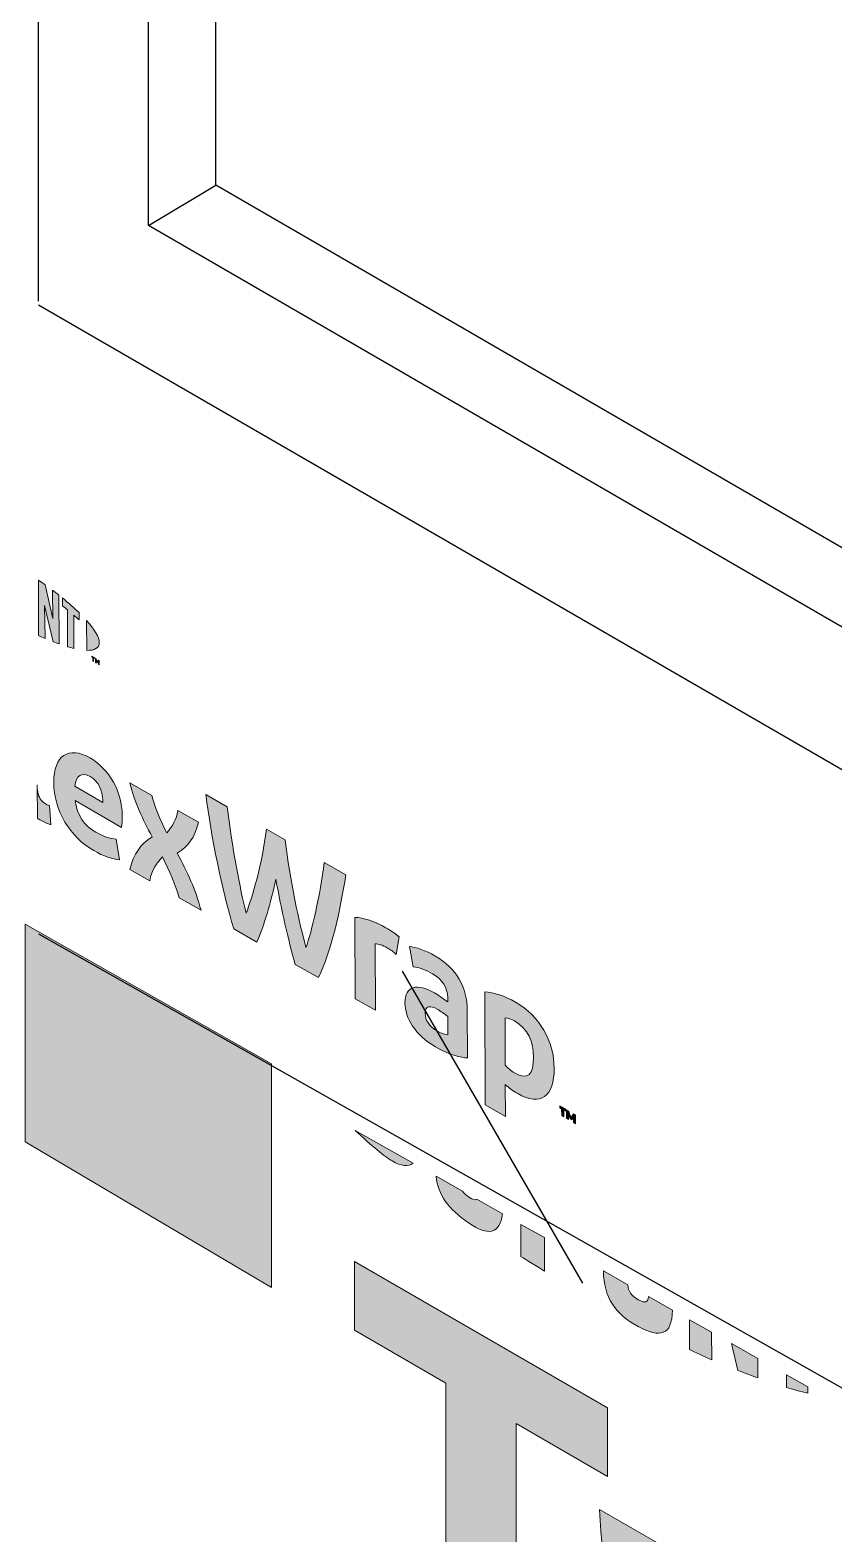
# Model space of a CAD drawing. Extents: x -1140 to 5605, y -816 to 2382.
# Drawn here: x 4398.5 to 4430.6, y 70.2 to 130.2 of the extents above; entities that cross this region are included whole.
import ezdxf

# ---------------------------------------------------------------- set-up
doc = ezdxf.new("R2010")
doc.units = 0
doc.header["$MEASUREMENT"] = 0
doc.linetypes.add('AI-Linetype-25', pattern=[86.381111, 43.190556, -8.638111, 8.638111, -8.638111, 8.638111, -8.638111])
for name, color, linetype, lineweight in [('.ATI-DETAIL', 7, 'Continuous', 0), ('G-ANNO-TTLB', 7, 'Continuous', 0), ('Layer 17', 7, 'Continuous', 0), ('TYVEK', 7, 'Continuous', 0), ('wall scratch', 7, 'Continuous', 0), ('X-REF - TRACED', 7, 'Continuous', 0)]:
    doc.layers.add(name, color=color, linetype=linetype, lineweight=lineweight)

# ---------------------------------------------------------------- blocks, each defined once
blk = doc.blocks.new('Block_230')
at = {"layer": 'TYVEK', "color": 33, "lineweight": 25, "true_color": 0xcc9966}
blk.add_lwpolyline([(4415.367, 129.592)], dxfattribs=at)
blk = doc.blocks.new('Block_231')
at = {"layer": 'TYVEK', "color": 2, "lineweight": 25, "true_color": 0xffff00}
blk.add_lwpolyline([(4398.57, 119.993)], dxfattribs=at)
blk = doc.blocks.new('Block_232')
at = {"layer": 'TYVEK', "color": 1, "lineweight": 25, "true_color": 0xff0000}
blk.add_lwpolyline([(4430.415, 101.606)], dxfattribs=at)
blk = doc.blocks.new('Block_235')
at = {"layer": 'TYVEK', "color": 1, "lineweight": 25, "true_color": 0xff0000}
blk.add_lwpolyline([(4430.415, 101.606)], dxfattribs=at)
blk = doc.blocks.new('Block_241')
at = {"layer": 'TYVEK', "color": 4, "lineweight": 25, "true_color": 0x00ffff}
blk.add_lwpolyline([(4398.766, 120.167)], dxfattribs=at)
blk = doc.blocks.new('Block_242')
at = {"layer": 'TYVEK', "color": 2, "lineweight": 25, "true_color": 0xffff00}
blk.add_lwpolyline([(4398.525, 119.993)], dxfattribs=at)
blk = doc.blocks.new('Block_243')
at = {"layer": 'TYVEK', "color": 2, "lineweight": 25, "true_color": 0xffff00}
blk.add_lwpolyline([(4403.449, 122.775)], dxfattribs=at)
blk = doc.blocks.new('Block_244')
at = {"layer": 'TYVEK', "color": 1, "lineweight": 25, "true_color": 0xff0000}
blk.add_lwpolyline([(4430.415, 101.606)], dxfattribs=at)
blk = doc.blocks.new('Block_246')
at = {"layer": 'TYVEK', "true_color": 0x003b71, "transparency": 33554687}
h = blk.add_hatch(color=156, dxfattribs=at)
h.dxf.hatch_style = 2
edge = h.paths.add_edge_path()
edge.add_spline(control_points=[(4417.857, 88.594), (4417.687, 88.693), (4417.594, 88.786), (4417.481, 88.906), (4417.481, 88.906), (4417.481, 90.796), (4417.481, 90.796), (4417.602, 90.782), (4417.708, 90.753), (4417.85, 90.668), (4418.39, 90.363), (4418.61, 89.83), (4418.61, 89.219), (4418.617, 88.523), (4418.376, 88.296), (4417.857, 88.594)], knot_values=[0, 0, 0, 0, 1, 1, 1, 2, 2, 2, 3, 3, 3, 4, 4, 4, 5, 5, 5, 5], degree=3, periodic=0)
edge = h.paths.add_edge_path()
edge.add_spline(control_points=[(4417.893, 91.421), (4417.474, 91.662), (4417.005, 91.812), (4416.671, 91.833), (4416.671, 91.833), (4416.685, 87.315), (4416.685, 87.315), (4416.685, 87.315), (4417.488, 86.854), (4417.488, 86.854), (4417.488, 86.854), (4417.481, 88.139), (4417.481, 88.139), (4417.63, 87.99), (4417.772, 87.884), (4417.978, 87.77), (4418.894, 87.237), (4419.441, 87.663), (4419.434, 88.779), (4419.434, 89.858), (4418.859, 90.867), (4417.893, 91.421)], knot_values=[0, 0, 0, 0, 1, 1, 1, 2, 2, 2, 3, 3, 3, 4, 4, 4, 5, 5, 5, 6, 6, 6, 7, 7, 7, 7], degree=3, periodic=0)
h = blk.add_hatch(color=156, dxfattribs=at)
h.dxf.hatch_style = 2
edge = h.paths.add_edge_path()
edge.add_spline(control_points=[(4419.654, 87.28), (4419.654, 87.28), (4419.654, 87.202), (4419.654, 87.202), (4419.654, 87.202), (4419.733, 87.159), (4419.733, 87.159), (4419.733, 87.159), (4419.739, 86.882), (4419.739, 86.882), (4419.739, 86.882), (4419.818, 86.839), (4419.818, 86.839), (4419.818, 86.839), (4419.818, 87.109), (4419.818, 87.109), (4419.818, 87.109), (4419.896, 87.067), (4419.896, 87.067), (4419.896, 87.067), (4419.896, 87.145), (4419.896, 87.145), (4419.896, 87.145), (4419.654, 87.28), (4419.654, 87.28)], knot_values=[0, 0, 0, 0, 1, 1, 1, 2, 2, 2, 3, 3, 3, 4, 4, 4, 5, 5, 5, 6, 6, 6, 7, 7, 7, 8, 8, 8, 8], degree=3, periodic=0)
edge = h.paths.add_edge_path()
edge.add_spline(control_points=[(4420.201, 86.967), (4420.173, 86.903), (4420.145, 86.861), (4420.109, 86.818), (4420.073, 86.896), (4420.045, 86.974), (4420.017, 87.074), (4420.017, 87.074), (4419.931, 87.123), (4419.931, 87.123), (4419.931, 87.123), (4419.931, 86.775), (4419.931, 86.775), (4419.931, 86.775), (4420.009, 86.733), (4420.009, 86.733), (4420.009, 86.733), (4420.009, 86.889), (4420.009, 86.889), (4420.009, 86.889), (4420.002, 86.953), (4420.002, 86.953), (4420.031, 86.882), (4420.059, 86.811), (4420.08, 86.754), (4420.08, 86.754), (4420.137, 86.719), (4420.137, 86.719), (4420.159, 86.747), (4420.187, 86.79), (4420.215, 86.825), (4420.215, 86.825), (4420.208, 86.775), (4420.208, 86.775), (4420.208, 86.775), (4420.208, 86.612), (4420.208, 86.612), (4420.208, 86.612), (4420.286, 86.569), (4420.286, 86.569), (4420.286, 86.569), (4420.286, 86.918), (4420.286, 86.918), (4420.286, 86.918), (4420.201, 86.967), (4420.201, 86.967)], knot_values=[0, 0, 0, 0, 1, 1, 1, 2, 2, 2, 3, 3, 3, 4, 4, 4, 5, 5, 5, 6, 6, 6, 7, 7, 7, 8, 8, 8, 9, 9, 9, 10, 10, 10, 11, 11, 11, 12, 12, 12, 13, 13, 13, 14, 14, 14, 15, 15, 15, 15], degree=3, periodic=0)
at = {"layer": 'TYVEK'}
for points, knots in [([(4417.893, 91.421), (4417.474, 91.662), (4417.005, 91.812), (4416.671, 91.833), (4416.671, 91.833), (4416.685, 87.315), (4416.685, 87.315), (4416.685, 87.315), (4417.488, 86.854), (4417.488, 86.854), (4417.488, 86.854), (4417.481, 88.139), (4417.481, 88.139), (4417.63, 87.99), (4417.772, 87.884), (4417.978, 87.77), (4418.894, 87.237), (4419.441, 87.663), (4419.434, 88.779), (4419.434, 89.858), (4418.859, 90.867), (4417.893, 91.421)], [0, 0, 0, 0, 1, 1, 1, 2, 2, 2, 3, 3, 3, 4, 4, 4, 5, 5, 5, 6, 6, 6, 7, 7, 7, 7]), ([(4417.857, 88.594), (4417.687, 88.693), (4417.594, 88.786), (4417.481, 88.906), (4417.481, 88.906), (4417.481, 90.796), (4417.481, 90.796), (4417.602, 90.782), (4417.708, 90.753), (4417.85, 90.668), (4418.39, 90.363), (4418.61, 89.83), (4418.61, 89.219), (4418.617, 88.523), (4418.376, 88.296), (4417.857, 88.594)], [0, 0, 0, 0, 1, 1, 1, 2, 2, 2, 3, 3, 3, 4, 4, 4, 5, 5, 5, 5]), ([(4419.654, 87.28), (4419.654, 87.28), (4419.654, 87.202), (4419.654, 87.202), (4419.654, 87.202), (4419.733, 87.159), (4419.733, 87.159), (4419.733, 87.159), (4419.739, 86.882), (4419.739, 86.882), (4419.739, 86.882), (4419.818, 86.839), (4419.818, 86.839), (4419.818, 86.839), (4419.818, 87.109), (4419.818, 87.109), (4419.818, 87.109), (4419.896, 87.067), (4419.896, 87.067), (4419.896, 87.067), (4419.896, 87.145), (4419.896, 87.145), (4419.896, 87.145), (4419.654, 87.28), (4419.654, 87.28)], [0, 0, 0, 0, 1, 1, 1, 2, 2, 2, 3, 3, 3, 4, 4, 4, 5, 5, 5, 6, 6, 6, 7, 7, 7, 8, 8, 8, 8]), ([(4420.201, 86.967), (4420.173, 86.903), (4420.145, 86.861), (4420.109, 86.818), (4420.073, 86.896), (4420.045, 86.974), (4420.017, 87.074), (4420.017, 87.074), (4419.931, 87.123), (4419.931, 87.123), (4419.931, 87.123), (4419.931, 86.775), (4419.931, 86.775), (4419.931, 86.775), (4420.009, 86.733), (4420.009, 86.733), (4420.009, 86.733), (4420.009, 86.889), (4420.009, 86.889), (4420.009, 86.889), (4420.002, 86.953), (4420.002, 86.953), (4420.031, 86.882), (4420.059, 86.811), (4420.08, 86.754), (4420.08, 86.754), (4420.137, 86.719), (4420.137, 86.719), (4420.159, 86.747), (4420.187, 86.79), (4420.215, 86.825), (4420.215, 86.825), (4420.208, 86.775), (4420.208, 86.775), (4420.208, 86.775), (4420.208, 86.612), (4420.208, 86.612), (4420.208, 86.612), (4420.286, 86.569), (4420.286, 86.569), (4420.286, 86.569), (4420.286, 86.918), (4420.286, 86.918), (4420.286, 86.918), (4420.201, 86.967), (4420.201, 86.967)], [0, 0, 0, 0, 1, 1, 1, 2, 2, 2, 3, 3, 3, 4, 4, 4, 5, 5, 5, 6, 6, 6, 7, 7, 7, 8, 8, 8, 9, 9, 9, 10, 10, 10, 11, 11, 11, 12, 12, 12, 13, 13, 13, 14, 14, 14, 15, 15, 15, 15])]:
    blk.add_open_spline(points, degree=3, knots=knots, dxfattribs=at)
blk = doc.blocks.new('Block_245')
at = {"layer": 'TYVEK'}
blk.add_blockref('Block_246', (0, 0), dxfattribs=at)
blk = doc.blocks.new('Block_252')
at = {"layer": 'TYVEK', "color": 1, "lineweight": 25, "true_color": 0xff0000}
blk.add_lwpolyline([(4430.415, 101.606)], dxfattribs=at)
blk = doc.blocks.new('Block_253')
at = {"layer": 'TYVEK', "color": 4, "lineweight": 25, "true_color": 0x00ffff}
blk.add_lwpolyline([(4481.505, 47.426), (4398.868, 94.129), (4398.868, 94.129)], dxfattribs=at)
blk = doc.blocks.new('Block_255')
at = {"layer": 'TYVEK', "true_color": 0x003b71, "transparency": 33554687}
h = blk.add_hatch(color=156, dxfattribs=at)
h.dxf.hatch_style = 2
edge = h.paths.add_edge_path()
edge.add_spline(control_points=[(4401.421, 99.391), (4401.421, 99.391), (4400.305, 100.037), (4400.305, 100.037), (4400.362, 100.463), (4400.582, 100.612), (4400.923, 100.421), (4401.243, 100.236), (4401.421, 99.852), (4401.421, 99.476), (4401.421, 99.476), (4401.421, 99.391), (4401.421, 99.391)], knot_values=[0, 0, 0, 0, 1, 1, 1, 2, 2, 2, 3, 3, 3, 4, 4, 4, 4], degree=3, periodic=0)
edge = h.paths.add_edge_path()
edge.add_spline(control_points=[(4402.202, 98.893), (4402.195, 99.803), (4401.691, 100.719), (4400.923, 101.166), (4400.057, 101.657), (4399.467, 101.266), (4399.467, 100.193), (4399.474, 99.064), (4400.121, 98.006), (4401.066, 97.466), (4401.449, 97.238), (4401.833, 97.118), (4402.095, 97.103), (4402.095, 97.103), (4401.96, 97.927), (4401.96, 97.927), (4401.712, 97.949), (4401.435, 98.034), (4401.144, 98.204), (4400.675, 98.474), (4400.398, 98.872), (4400.32, 99.462), (4400.32, 99.462), (4402.173, 98.396), (4402.173, 98.396), (4402.188, 98.524), (4402.202, 98.695), (4402.202, 98.893)], knot_values=[0, 0, 0, 0, 1, 1, 1, 2, 2, 2, 3, 3, 3, 4, 4, 4, 5, 5, 5, 6, 6, 6, 7, 7, 7, 8, 8, 8, 9, 9, 9, 9], degree=3, periodic=0)
h = blk.add_hatch(color=156, dxfattribs=at)
h.dxf.hatch_style = 2
edge = h.paths.add_edge_path()
edge.add_spline(control_points=[(4399.297, 99.27), (4399.24, 99.284), (4399.183, 99.312), (4399.126, 99.348), (4398.957, 99.445), (4398.866, 99.598), (4398.828, 99.814), (4398.813, 99.898), (4398.807, 99.991), (4398.807, 100.094), (4398.807, 100.094), (4398.815, 98.76), (4398.815, 98.76), (4398.855, 98.732), (4398.898, 98.706), (4398.942, 98.68), (4399.062, 98.609), (4399.247, 98.538), (4399.354, 98.496), (4399.354, 98.496), (4399.297, 99.27), (4399.297, 99.27)], knot_values=[0, 0, 0, 0, 1, 1, 1, 2, 2, 2, 3, 3, 3, 4, 4, 4, 5, 5, 5, 6, 6, 6, 7, 7, 7, 7], degree=3, periodic=0)
h = blk.add_hatch(color=156, dxfattribs=at)
h.dxf.hatch_style = 2
edge = h.paths.add_edge_path()
edge.add_spline(control_points=[(4404.397, 97.366), (4404.837, 97.636), (4405.093, 97.984), (4405.242, 98.602), (4405.242, 98.602), (4404.418, 99.071), (4404.418, 99.071), (4404.383, 98.716), (4404.191, 98.425), (4403.978, 98.176), (4403.715, 98.709), (4403.459, 99.32), (4403.381, 99.668), (4403.381, 99.668), (4402.507, 100.172), (4402.507, 100.172), (4402.692, 99.391), (4403.005, 98.744), (4403.395, 98.02), (4402.927, 97.721), (4402.656, 97.338), (4402.507, 96.713), (4402.507, 96.713), (4403.296, 96.265), (4403.296, 96.265), (4403.374, 96.699), (4403.587, 96.983), (4403.807, 97.224), (4404.056, 96.713), (4404.354, 96.038), (4404.475, 95.583), (4404.475, 95.583), (4405.349, 95.086), (4405.349, 95.086), (4405.107, 95.938), (4404.823, 96.578), (4404.397, 97.366)], knot_values=[0, 0, 0, 0, 1, 1, 1, 2, 2, 2, 3, 3, 3, 4, 4, 4, 5, 5, 5, 6, 6, 6, 7, 7, 7, 8, 8, 8, 9, 9, 9, 10, 10, 10, 11, 11, 11, 12, 12, 12, 12], degree=3, periodic=0)
h = blk.add_hatch(color=156, dxfattribs=at)
h.dxf.hatch_style = 2
edge = h.paths.add_edge_path()
edge.add_spline(control_points=[(4410.264, 96.997), (4410.094, 95.669), (4409.767, 94.255), (4409.532, 93.594), (4409.27, 94.539), (4408.886, 96.315), (4408.708, 97.892), (4408.708, 97.892), (4407.955, 98.325), (4407.955, 98.325), (4407.785, 96.947), (4407.394, 95.612), (4407.146, 94.965), (4406.904, 95.896), (4406.571, 97.693), (4406.386, 99.22), (4406.386, 99.22), (4405.533, 99.71), (4405.533, 99.71), (4405.753, 98.013), (4406.18, 95.91), (4406.649, 94.34), (4406.649, 94.34), (4407.572, 93.808), (4407.572, 93.808), (4407.863, 94.489), (4408.112, 95.335), (4408.332, 96.322), (4408.552, 95.086), (4408.815, 93.943), (4409.106, 92.927), (4409.106, 92.927), (4410.03, 92.401), (4410.03, 92.401), (4410.52, 93.41), (4410.903, 95.051), (4411.123, 96.5), (4411.123, 96.5), (4410.264, 96.997), (4410.264, 96.997)], knot_values=[0, 0, 0, 0, 1, 1, 1, 2, 2, 2, 3, 3, 3, 4, 4, 4, 5, 5, 5, 6, 6, 6, 7, 7, 7, 8, 8, 8, 9, 9, 9, 10, 10, 10, 11, 11, 11, 12, 12, 12, 13, 13, 13, 13], degree=3, periodic=0)
h = blk.add_hatch(color=156, dxfattribs=at)
h.dxf.hatch_style = 2
edge = h.paths.add_edge_path()
edge.add_spline(control_points=[(4412.722, 94.39), (4412.295, 94.632), (4411.806, 94.802), (4411.486, 94.802), (4411.486, 94.802), (4411.493, 91.556), (4411.493, 91.556), (4411.493, 91.556), (4412.303, 91.094), (4412.303, 91.094), (4412.303, 91.094), (4412.295, 93.744), (4412.295, 93.744), (4412.423, 93.744), (4412.566, 93.708), (4412.786, 93.58), (4412.906, 93.509), (4413.034, 93.424), (4413.134, 93.325), (4413.134, 93.325), (4413.247, 94.028), (4413.247, 94.028), (4413.134, 94.127), (4412.928, 94.269), (4412.722, 94.39)], knot_values=[0, 0, 0, 0, 1, 1, 1, 2, 2, 2, 3, 3, 3, 4, 4, 4, 5, 5, 5, 6, 6, 6, 7, 7, 7, 8, 8, 8, 8], degree=3, periodic=0)
h = blk.add_hatch(color=156, dxfattribs=at)
h.dxf.hatch_style = 2
edge = h.paths.add_edge_path()
edge.add_spline(control_points=[(4415.187, 90.121), (4415.101, 90.114), (4414.952, 90.157), (4414.775, 90.263), (4414.462, 90.441), (4414.292, 90.689), (4414.284, 90.973), (4414.284, 91.293), (4414.497, 91.293), (4414.768, 91.137), (4414.909, 91.059), (4415.052, 90.952), (4415.187, 90.846), (4415.187, 90.846), (4415.187, 90.121), (4415.187, 90.121)], knot_values=[0, 0, 0, 0, 1, 1, 1, 2, 2, 2, 3, 3, 3, 4, 4, 4, 5, 5, 5, 5], degree=3, periodic=0)
edge = h.paths.add_edge_path()
edge.add_spline(control_points=[(4415.968, 91.08), (4415.968, 91.996), (4415.542, 92.77), (4414.675, 93.268), (4414.32, 93.474), (4413.915, 93.623), (4413.659, 93.644), (4413.659, 93.644), (4413.809, 92.834), (4413.809, 92.834), (4414.05, 92.806), (4414.327, 92.699), (4414.583, 92.55), (4414.974, 92.323), (4415.18, 92.01), (4415.187, 91.598), (4415.187, 91.598), (4415.187, 91.435), (4415.187, 91.435), (4415.037, 91.542), (4414.824, 91.691), (4414.661, 91.79), (4413.958, 92.188), (4413.482, 92.067), (4413.482, 91.392), (4413.482, 90.789), (4413.894, 90.1), (4414.696, 89.638), (4415.286, 89.297), (4415.734, 89.198), (4415.975, 89.198), (4415.975, 89.198), (4415.968, 91.08), (4415.968, 91.08)], knot_values=[0, 0, 0, 0, 1, 1, 1, 2, 2, 2, 3, 3, 3, 4, 4, 4, 5, 5, 5, 6, 6, 6, 7, 7, 7, 8, 8, 8, 9, 9, 9, 10, 10, 10, 11, 11, 11, 11], degree=3, periodic=0)
at = {"layer": 'TYVEK'}
for points, knots in [([(4402.202, 98.893), (4402.195, 99.803), (4401.691, 100.719), (4400.923, 101.166), (4400.057, 101.657), (4399.467, 101.266), (4399.467, 100.193), (4399.474, 99.064), (4400.121, 98.006), (4401.066, 97.466), (4401.449, 97.238), (4401.833, 97.118), (4402.095, 97.103), (4402.095, 97.103), (4401.96, 97.927), (4401.96, 97.927), (4401.712, 97.949), (4401.435, 98.034), (4401.144, 98.204), (4400.675, 98.474), (4400.398, 98.872), (4400.32, 99.462), (4400.32, 99.462), (4402.173, 98.396), (4402.173, 98.396), (4402.188, 98.524), (4402.202, 98.695), (4402.202, 98.893)], [0, 0, 0, 0, 1, 1, 1, 2, 2, 2, 3, 3, 3, 4, 4, 4, 5, 5, 5, 6, 6, 6, 7, 7, 7, 8, 8, 8, 9, 9, 9, 9]), ([(4401.421, 99.391), (4401.421, 99.391), (4400.305, 100.037), (4400.305, 100.037), (4400.362, 100.463), (4400.582, 100.612), (4400.923, 100.421), (4401.243, 100.236), (4401.421, 99.852), (4401.421, 99.476), (4401.421, 99.476), (4401.421, 99.391), (4401.421, 99.391)], [0, 0, 0, 0, 1, 1, 1, 2, 2, 2, 3, 3, 3, 4, 4, 4, 4]), ([(4399.297, 99.27), (4399.24, 99.284), (4399.183, 99.312), (4399.126, 99.348), (4398.957, 99.445), (4398.866, 99.598), (4398.828, 99.814), (4398.813, 99.898), (4398.807, 99.991), (4398.807, 100.094), (4398.807, 100.094), (4398.815, 98.76), (4398.815, 98.76), (4398.855, 98.732), (4398.898, 98.706), (4398.942, 98.68), (4399.062, 98.609), (4399.247, 98.538), (4399.354, 98.496), (4399.354, 98.496), (4399.297, 99.27), (4399.297, 99.27)], [0, 0, 0, 0, 1, 1, 1, 2, 2, 2, 3, 3, 3, 4, 4, 4, 5, 5, 5, 6, 6, 6, 7, 7, 7, 7]), ([(4404.397, 97.366), (4404.837, 97.636), (4405.093, 97.984), (4405.242, 98.602), (4405.242, 98.602), (4404.418, 99.071), (4404.418, 99.071), (4404.383, 98.716), (4404.191, 98.425), (4403.978, 98.176), (4403.715, 98.709), (4403.459, 99.32), (4403.381, 99.668), (4403.381, 99.668), (4402.507, 100.172), (4402.507, 100.172), (4402.692, 99.391), (4403.005, 98.744), (4403.395, 98.02), (4402.927, 97.721), (4402.656, 97.338), (4402.507, 96.713), (4402.507, 96.713), (4403.296, 96.265), (4403.296, 96.265), (4403.374, 96.699), (4403.587, 96.983), (4403.807, 97.224), (4404.056, 96.713), (4404.354, 96.038), (4404.475, 95.583), (4404.475, 95.583), (4405.349, 95.086), (4405.349, 95.086), (4405.107, 95.938), (4404.823, 96.578), (4404.397, 97.366)], [0, 0, 0, 0, 1, 1, 1, 2, 2, 2, 3, 3, 3, 4, 4, 4, 5, 5, 5, 6, 6, 6, 7, 7, 7, 8, 8, 8, 9, 9, 9, 10, 10, 10, 11, 11, 11, 12, 12, 12, 12]), ([(4410.264, 96.997), (4410.094, 95.669), (4409.767, 94.255), (4409.532, 93.594), (4409.27, 94.539), (4408.886, 96.315), (4408.708, 97.892), (4408.708, 97.892), (4407.955, 98.325), (4407.955, 98.325), (4407.785, 96.947), (4407.394, 95.612), (4407.146, 94.965), (4406.904, 95.896), (4406.571, 97.693), (4406.386, 99.22), (4406.386, 99.22), (4405.533, 99.71), (4405.533, 99.71), (4405.753, 98.013), (4406.18, 95.91), (4406.649, 94.34), (4406.649, 94.34), (4407.572, 93.808), (4407.572, 93.808), (4407.863, 94.489), (4408.112, 95.335), (4408.332, 96.322), (4408.552, 95.086), (4408.815, 93.943), (4409.106, 92.927), (4409.106, 92.927), (4410.03, 92.401), (4410.03, 92.401), (4410.52, 93.41), (4410.903, 95.051), (4411.123, 96.5), (4411.123, 96.5), (4410.264, 96.997), (4410.264, 96.997)], [0, 0, 0, 0, 1, 1, 1, 2, 2, 2, 3, 3, 3, 4, 4, 4, 5, 5, 5, 6, 6, 6, 7, 7, 7, 8, 8, 8, 9, 9, 9, 10, 10, 10, 11, 11, 11, 12, 12, 12, 13, 13, 13, 13]), ([(4412.722, 94.39), (4412.295, 94.632), (4411.806, 94.802), (4411.486, 94.802), (4411.486, 94.802), (4411.493, 91.556), (4411.493, 91.556), (4411.493, 91.556), (4412.303, 91.094), (4412.303, 91.094), (4412.303, 91.094), (4412.295, 93.744), (4412.295, 93.744), (4412.423, 93.744), (4412.566, 93.708), (4412.786, 93.58), (4412.906, 93.509), (4413.034, 93.424), (4413.134, 93.325), (4413.134, 93.325), (4413.247, 94.028), (4413.247, 94.028), (4413.134, 94.127), (4412.928, 94.269), (4412.722, 94.39)], [0, 0, 0, 0, 1, 1, 1, 2, 2, 2, 3, 3, 3, 4, 4, 4, 5, 5, 5, 6, 6, 6, 7, 7, 7, 8, 8, 8, 8]), ([(4415.968, 91.08), (4415.968, 91.996), (4415.542, 92.77), (4414.675, 93.268), (4414.32, 93.474), (4413.915, 93.623), (4413.659, 93.644), (4413.659, 93.644), (4413.809, 92.834), (4413.809, 92.834), (4414.05, 92.806), (4414.327, 92.699), (4414.583, 92.55), (4414.974, 92.323), (4415.18, 92.01), (4415.187, 91.598), (4415.187, 91.598), (4415.187, 91.435), (4415.187, 91.435), (4415.037, 91.542), (4414.824, 91.691), (4414.661, 91.79), (4413.958, 92.188), (4413.482, 92.067), (4413.482, 91.392), (4413.482, 90.789), (4413.894, 90.1), (4414.696, 89.638), (4415.286, 89.297), (4415.734, 89.198), (4415.975, 89.198), (4415.975, 89.198), (4415.968, 91.08), (4415.968, 91.08)], [0, 0, 0, 0, 1, 1, 1, 2, 2, 2, 3, 3, 3, 4, 4, 4, 5, 5, 5, 6, 6, 6, 7, 7, 7, 8, 8, 8, 9, 9, 9, 10, 10, 10, 11, 11, 11, 11]), ([(4415.187, 90.121), (4415.101, 90.114), (4414.952, 90.157), (4414.775, 90.263), (4414.462, 90.441), (4414.292, 90.689), (4414.284, 90.973), (4414.284, 91.293), (4414.497, 91.293), (4414.768, 91.137), (4414.909, 91.059), (4415.052, 90.952), (4415.187, 90.846), (4415.187, 90.846), (4415.187, 90.121), (4415.187, 90.121)], [0, 0, 0, 0, 1, 1, 1, 2, 2, 2, 3, 3, 3, 4, 4, 4, 5, 5, 5, 5])]:
    blk.add_open_spline(points, degree=3, knots=knots, dxfattribs=at)
blk = doc.blocks.new('Block_256')
at = {"layer": 'TYVEK', "true_color": 0x003b71, "transparency": 33554687}
h = blk.add_hatch(color=156, dxfattribs=at)
h.dxf.hatch_style = 2
edge = h.paths.add_edge_path()
edge.add_spline(control_points=[(4399.437, 106.726), (4399.437, 106.726), (4399.122, 108.08), (4399.122, 108.08), (4399.037, 108.142), (4398.934, 108.214), (4398.855, 108.268), (4398.855, 108.268), (4398.86, 106.05), (4398.86, 106.05), (4398.916, 106.024), (4399.058, 105.962), (4399.131, 105.93), (4399.131, 105.93), (4399.106, 107.25), (4399.106, 107.25), (4399.106, 107.25), (4399.439, 105.805), (4399.439, 105.805), (4399.51, 105.777), (4399.612, 105.739), (4399.68, 105.715), (4399.68, 105.715), (4399.675, 107.663), (4399.675, 107.663), (4399.604, 107.719), (4399.477, 107.818), (4399.415, 107.864), (4399.415, 107.864), (4399.437, 106.726), (4399.437, 106.726)], knot_values=[0, 0, 0, 0, 1, 1, 1, 2, 2, 2, 3, 3, 3, 4, 4, 4, 5, 5, 5, 6, 6, 6, 7, 7, 7, 8, 8, 8, 9, 9, 9, 10, 10, 10, 10], degree=3, periodic=0)
h = blk.add_hatch(color=156, dxfattribs=at)
h.dxf.hatch_style = 2
edge = h.paths.add_edge_path()
edge.add_spline(control_points=[(4399.815, 107.242), (4399.885, 107.188), (4399.953, 107.132), (4400.02, 107.077), (4400.02, 107.077), (4400.024, 105.603), (4400.024, 105.603), (4400.085, 105.584), (4400.2, 105.553), (4400.276, 105.535), (4400.276, 105.535), (4400.273, 106.863), (4400.273, 106.863), (4400.346, 106.799), (4400.415, 106.737), (4400.478, 106.68), (4400.478, 106.68), (4400.477, 106.965), (4400.477, 106.965), (4400.278, 107.159), (4400.064, 107.347), (4399.814, 107.551), (4399.814, 107.551), (4399.815, 107.242), (4399.815, 107.242)], knot_values=[0, 0, 0, 0, 1, 1, 1, 2, 2, 2, 3, 3, 3, 4, 4, 4, 5, 5, 5, 6, 6, 6, 7, 7, 7, 8, 8, 8, 8], degree=3, periodic=0)
h = blk.add_hatch(color=156, dxfattribs=at)
h.dxf.hatch_style = 2
edge = h.paths.add_edge_path()
edge.add_spline(control_points=[(4401.286, 105.769), (4401.286, 105.55), (4401.103, 105.452), (4400.783, 105.46), (4400.783, 105.46), (4400.78, 106.651), (4400.78, 106.651), (4401.101, 106.293), (4401.285, 105.985), (4401.286, 105.769)], knot_values=[0, 0, 0, 0, 1, 1, 1, 2, 2, 2, 3, 3, 3, 3], degree=3, periodic=0)
h = blk.add_hatch(color=156, dxfattribs=at)
h.dxf.hatch_style = 2
edge = h.paths.add_edge_path()
edge.add_spline(control_points=[(4400.987, 105.222), (4400.987, 105.222), (4400.987, 105.194), (4400.987, 105.194), (4400.987, 105.194), (4401.03, 105.173), (4401.03, 105.173), (4401.03, 105.173), (4401.03, 105.031), (4401.03, 105.031), (4401.03, 105.031), (4401.058, 105.009), (4401.058, 105.009), (4401.058, 105.009), (4401.058, 105.151), (4401.058, 105.151), (4401.058, 105.151), (4401.108, 105.13), (4401.108, 105.13), (4401.108, 105.13), (4401.108, 105.158), (4401.108, 105.158), (4401.108, 105.158), (4400.987, 105.222), (4400.987, 105.222)], knot_values=[0, 0, 0, 0, 1, 1, 1, 2, 2, 2, 3, 3, 3, 4, 4, 4, 5, 5, 5, 6, 6, 6, 7, 7, 7, 8, 8, 8, 8], degree=3, periodic=0)
edge = h.paths.add_edge_path()
edge.add_spline(control_points=[(4401.257, 105.066), (4401.257, 105.066), (4401.215, 105.016), (4401.215, 105.016), (4401.215, 105.016), (4401.165, 105.123), (4401.165, 105.123), (4401.165, 105.123), (4401.136, 105.137), (4401.136, 105.137), (4401.136, 105.137), (4401.136, 104.967), (4401.136, 104.967), (4401.136, 104.967), (4401.165, 104.952), (4401.165, 104.952), (4401.165, 104.952), (4401.165, 105.073), (4401.165, 105.073), (4401.165, 105.073), (4401.215, 104.967), (4401.215, 104.967), (4401.215, 104.967), (4401.257, 105.016), (4401.257, 105.016), (4401.257, 105.016), (4401.257, 104.896), (4401.257, 104.896), (4401.257, 104.896), (4401.285, 104.881), (4401.285, 104.881), (4401.285, 104.881), (4401.285, 105.052), (4401.285, 105.052), (4401.285, 105.052), (4401.257, 105.066), (4401.257, 105.066)], knot_values=[0, 0, 0, 0, 1, 1, 1, 2, 2, 2, 3, 3, 3, 4, 4, 4, 5, 5, 5, 6, 6, 6, 7, 7, 7, 8, 8, 8, 9, 9, 9, 10, 10, 10, 11, 11, 11, 12, 12, 12, 12], degree=3, periodic=0)
at = {"layer": 'TYVEK'}
for points, knots in [([(4399.437, 106.726), (4399.437, 106.726), (4399.122, 108.08), (4399.122, 108.08), (4399.037, 108.142), (4398.934, 108.214), (4398.855, 108.268), (4398.855, 108.268), (4398.86, 106.05), (4398.86, 106.05), (4398.916, 106.024), (4399.058, 105.962), (4399.131, 105.93), (4399.131, 105.93), (4399.106, 107.25), (4399.106, 107.25), (4399.106, 107.25), (4399.439, 105.805), (4399.439, 105.805), (4399.51, 105.777), (4399.612, 105.739), (4399.68, 105.715), (4399.68, 105.715), (4399.675, 107.663), (4399.675, 107.663), (4399.604, 107.719), (4399.477, 107.818), (4399.415, 107.864), (4399.415, 107.864), (4399.437, 106.726), (4399.437, 106.726)], [0, 0, 0, 0, 1, 1, 1, 2, 2, 2, 3, 3, 3, 4, 4, 4, 5, 5, 5, 6, 6, 6, 7, 7, 7, 8, 8, 8, 9, 9, 9, 10, 10, 10, 10]), ([(4399.815, 107.242), (4399.885, 107.188), (4399.953, 107.132), (4400.02, 107.077), (4400.02, 107.077), (4400.024, 105.603), (4400.024, 105.603), (4400.085, 105.584), (4400.2, 105.553), (4400.276, 105.535), (4400.276, 105.535), (4400.273, 106.863), (4400.273, 106.863), (4400.346, 106.799), (4400.415, 106.737), (4400.478, 106.68), (4400.478, 106.68), (4400.477, 106.965), (4400.477, 106.965), (4400.278, 107.159), (4400.064, 107.347), (4399.814, 107.551), (4399.814, 107.551), (4399.815, 107.242), (4399.815, 107.242)], [0, 0, 0, 0, 1, 1, 1, 2, 2, 2, 3, 3, 3, 4, 4, 4, 5, 5, 5, 6, 6, 6, 7, 7, 7, 8, 8, 8, 8]), ([(4401.286, 105.769), (4401.286, 105.55), (4401.103, 105.452), (4400.783, 105.46), (4400.783, 105.46), (4400.78, 106.651), (4400.78, 106.651), (4401.101, 106.293), (4401.285, 105.985), (4401.286, 105.769)], [0, 0, 0, 0, 1, 1, 1, 2, 2, 2, 3, 3, 3, 3]), ([(4400.987, 105.222), (4400.987, 105.222), (4400.987, 105.194), (4400.987, 105.194), (4400.987, 105.194), (4401.03, 105.173), (4401.03, 105.173), (4401.03, 105.173), (4401.03, 105.031), (4401.03, 105.031), (4401.03, 105.031), (4401.058, 105.009), (4401.058, 105.009), (4401.058, 105.009), (4401.058, 105.151), (4401.058, 105.151), (4401.058, 105.151), (4401.108, 105.13), (4401.108, 105.13), (4401.108, 105.13), (4401.108, 105.158), (4401.108, 105.158), (4401.108, 105.158), (4400.987, 105.222), (4400.987, 105.222)], [0, 0, 0, 0, 1, 1, 1, 2, 2, 2, 3, 3, 3, 4, 4, 4, 5, 5, 5, 6, 6, 6, 7, 7, 7, 8, 8, 8, 8]), ([(4401.257, 105.066), (4401.257, 105.066), (4401.215, 105.016), (4401.215, 105.016), (4401.215, 105.016), (4401.165, 105.123), (4401.165, 105.123), (4401.165, 105.123), (4401.136, 105.137), (4401.136, 105.137), (4401.136, 105.137), (4401.136, 104.967), (4401.136, 104.967), (4401.136, 104.967), (4401.165, 104.952), (4401.165, 104.952), (4401.165, 104.952), (4401.165, 105.073), (4401.165, 105.073), (4401.165, 105.073), (4401.215, 104.967), (4401.215, 104.967), (4401.215, 104.967), (4401.257, 105.016), (4401.257, 105.016), (4401.257, 105.016), (4401.257, 104.896), (4401.257, 104.896), (4401.257, 104.896), (4401.285, 104.881), (4401.285, 104.881), (4401.285, 104.881), (4401.285, 105.052), (4401.285, 105.052), (4401.285, 105.052), (4401.257, 105.066), (4401.257, 105.066)], [0, 0, 0, 0, 1, 1, 1, 2, 2, 2, 3, 3, 3, 4, 4, 4, 5, 5, 5, 6, 6, 6, 7, 7, 7, 8, 8, 8, 9, 9, 9, 10, 10, 10, 11, 11, 11, 12, 12, 12, 12])]:
    blk.add_open_spline(points, degree=3, knots=knots, dxfattribs=at)
blk = doc.blocks.new('Block_254')
at = {"layer": 'TYVEK'}
for name in ['Block_256', 'Block_255']:
    blk.add_blockref(name, (0, 0), dxfattribs=at)
blk = doc.blocks.new('Block_257')
at = {"layer": 'TYVEK', "color": 33, "lineweight": 25, "true_color": 0xcc9966}
for points in [[(4411.561, 127.233)], [(4399.644, 120.416)]]:
    blk.add_lwpolyline(points, dxfattribs=at)
blk = doc.blocks.new('Block_258')
at = {"layer": 'TYVEK', "color": 33, "lineweight": 25, "true_color": 0xcc9966}
for points in [[(4415.488, 129.249)], [(4403.571, 122.432)]]:
    blk.add_lwpolyline(points, dxfattribs=at)
blk = doc.blocks.new('Block_259')
at = {"layer": 'TYVEK', "color": 33, "lineweight": 25, "true_color": 0xcc9966}
blk.add_lwpolyline([(4415.488, 129.249)], dxfattribs=at)
blk = doc.blocks.new('Block_261')
at = {"layer": 'TYVEK', "color": 1, "lineweight": 25, "true_color": 0xff0000}
blk.add_lwpolyline([(4426.61, 99.247)], dxfattribs=at)
blk = doc.blocks.new('Block_262')
at = {"layer": 'TYVEK', "color": 2, "lineweight": 25, "true_color": 0xffff00}
blk.add_lwpolyline([(4403.571, 122.432)], dxfattribs=at)
blk = doc.blocks.new('Block_263')
at = {"layer": 'TYVEK', "color": 1, "lineweight": 25, "true_color": 0xff0000}
blk.add_lwpolyline([(4430.536, 101.263)], dxfattribs=at)
blk = doc.blocks.new('Block_267')
at = {"layer": 'TYVEK', "color": 3, "lineweight": 25, "true_color": 0x00ff00}
for p, q in [((4405.942, 124.031), (4405.942, 281.94)), ((4477.664, 82.437), (4405.942, 124.031))]:
    blk.add_line(p, q, dxfattribs=at)
blk = doc.blocks.new('Block_420')
at = {"layer": 'Layer 17', "color": 3, "lineweight": 25, "true_color": 0x00ff00}
for p, q in [((4405.942, 124.031), (4405.942, 281.94)), ((4477.664, 82.437), (4405.942, 124.031))]:
    blk.add_line(p, q, dxfattribs=at)
blk = doc.blocks.new('Block_519')
at = {"layer": 'X-REF - TRACED', "true_color": 0x848484, "transparency": 33554687}
h = blk.add_hatch(color=252, dxfattribs=at)
h.dxf.hatch_style = 2
edge = h.paths.add_edge_path()
edge.add_spline(control_points=[(4411.488, 86.301), (4412.158, 85.681), (4412.678, 85.251), (4412.968, 85.081), (4413.338, 84.871), (4413.618, 84.841), (4413.808, 84.991), (4413.808, 84.991), (4411.488, 86.301), (4411.488, 86.301)], knot_values=[0, 0, 0, 0, 1, 1, 1, 2, 2, 2, 3, 3, 3, 3], degree=3, periodic=0)
h = blk.add_hatch(color=252, dxfattribs=at)
h.dxf.hatch_style = 2
edge = h.paths.add_edge_path()
edge.add_spline(control_points=[(4417.368, 82.971), (4417.288, 82.171), (4416.788, 82.061), (4416.018, 82.611), (4415.198, 83.191), (4414.798, 83.711), (4414.728, 84.471), (4414.728, 84.471), (4415.778, 83.871), (4415.778, 83.871), (4415.838, 83.791), (4415.918, 83.721), (4416.018, 83.651), (4416.178, 83.531), (4416.288, 83.511), (4416.348, 83.551), (4416.348, 83.551), (4417.368, 82.971), (4417.368, 82.971)], knot_values=[0, 0, 0, 0, 1, 1, 1, 2, 2, 2, 3, 3, 3, 4, 4, 4, 5, 5, 5, 6, 6, 6, 6], degree=3, periodic=0)
h = blk.add_hatch(color=252, dxfattribs=at)
h.dxf.hatch_style = 2
edge = h.paths.add_edge_path()
edge.add_spline(control_points=[(4418.108, 82.551), (4418.108, 82.551), (4418.108, 81.271), (4418.108, 81.271), (4418.298, 81.151), (4418.788, 80.841), (4419.048, 80.681), (4419.048, 80.681), (4419.048, 82.021), (4419.048, 82.021), (4419.048, 82.021), (4418.108, 82.551), (4418.108, 82.551)], knot_values=[0, 0, 0, 0, 1, 1, 1, 2, 2, 2, 3, 3, 3, 4, 4, 4, 4], degree=3, periodic=0)
h = blk.add_hatch(color=252, dxfattribs=at)
h.dxf.hatch_style = 2
edge = h.paths.add_edge_path()
edge.add_spline(control_points=[(4423.198, 79.671), (4423.178, 79.451), (4423.078, 79.381), (4422.788, 79.541), (4422.498, 79.701), (4422.388, 79.891), (4422.368, 80.141), (4422.368, 80.141), (4421.398, 80.691), (4421.398, 80.691), (4421.408, 79.651), (4421.878, 78.951), (4422.788, 78.471), (4423.658, 78.011), (4424.128, 78.101), (4424.158, 79.121), (4424.158, 79.121), (4423.198, 79.671), (4423.198, 79.671)], knot_values=[0, 0, 0, 0, 1, 1, 1, 2, 2, 2, 3, 3, 3, 4, 4, 4, 5, 5, 5, 6, 6, 6, 6], degree=3, periodic=0)
h = blk.add_hatch(color=252, dxfattribs=at)
h.dxf.hatch_style = 2
edge = h.paths.add_edge_path()
edge.add_spline(control_points=[(4425.708, 78.241), (4425.708, 78.241), (4425.728, 77.141), (4425.728, 77.141), (4425.488, 77.251), (4425.018, 77.461), (4424.828, 77.551), (4424.828, 77.551), (4424.828, 78.741), (4424.828, 78.741), (4424.828, 78.741), (4425.708, 78.241), (4425.708, 78.241)], knot_values=[0, 0, 0, 0, 1, 1, 1, 2, 2, 2, 3, 3, 3, 4, 4, 4, 4], degree=3, periodic=0)
h = blk.add_hatch(color=252, dxfattribs=at)
h.dxf.hatch_style = 2
edge = h.paths.add_edge_path()
edge.add_spline(control_points=[(4427.558, 77.201), (4427.558, 77.201), (4427.558, 76.421), (4427.558, 76.421), (4427.338, 76.501), (4426.998, 76.631), (4426.758, 76.721), (4426.758, 76.721), (4426.508, 77.791), (4426.508, 77.791), (4426.508, 77.791), (4427.558, 77.201), (4427.558, 77.201)], knot_values=[0, 0, 0, 0, 1, 1, 1, 2, 2, 2, 3, 3, 3, 4, 4, 4, 4], degree=3, periodic=0)
h = blk.add_hatch(color=252, dxfattribs=at)
h.dxf.hatch_style = 2
edge = h.paths.add_edge_path()
edge.add_spline(control_points=[(4429.548, 76.071), (4429.548, 76.071), (4429.548, 75.811), (4429.548, 75.811), (4429.298, 75.871), (4428.918, 75.971), (4428.708, 76.041), (4428.708, 76.041), (4428.708, 76.541), (4428.708, 76.541), (4428.708, 76.541), (4429.548, 76.071), (4429.548, 76.071)], knot_values=[0, 0, 0, 0, 1, 1, 1, 2, 2, 2, 3, 3, 3, 4, 4, 4, 4], degree=3, periodic=0)
h = blk.add_hatch(color=252, dxfattribs=at)
h.dxf.hatch_style = 2
edge = h.paths.add_edge_path()
edge.add_spline(control_points=[(4431.918, 74.771), (4431.918, 74.771), (4431.918, 74.671), (4431.918, 74.671), (4431.918, 74.671), (4432.068, 74.581), (4432.068, 74.581), (4432.068, 74.581), (4432.068, 74.111), (4432.068, 74.111), (4432.068, 74.111), (4432.158, 74.061), (4432.158, 74.061), (4432.158, 74.061), (4432.158, 74.521), (4432.158, 74.521), (4432.158, 74.521), (4432.318, 74.441), (4432.318, 74.441), (4432.318, 74.441), (4432.318, 74.541), (4432.318, 74.541), (4432.318, 74.541), (4431.918, 74.771), (4431.918, 74.771)], knot_values=[0, 0, 0, 0, 1, 1, 1, 2, 2, 2, 3, 3, 3, 4, 4, 4, 5, 5, 5, 6, 6, 6, 7, 7, 7, 8, 8, 8, 8], degree=3, periodic=0)
edge = h.paths.add_edge_path()
edge.add_spline(control_points=[(4432.818, 74.241), (4432.818, 74.241), (4432.808, 74.221), (4432.808, 74.221), (4432.808, 74.221), (4432.668, 74.061), (4432.668, 74.061), (4432.668, 74.061), (4432.538, 74.381), (4432.538, 74.381), (4432.538, 74.381), (4432.518, 74.421), (4432.518, 74.421), (4432.518, 74.421), (4432.418, 74.471), (4432.418, 74.471), (4432.418, 74.471), (4432.418, 73.911), (4432.418, 73.911), (4432.418, 73.911), (4432.508, 73.851), (4432.508, 73.851), (4432.508, 73.851), (4432.508, 74.261), (4432.508, 74.261), (4432.508, 74.261), (4432.668, 73.901), (4432.668, 73.901), (4432.668, 73.901), (4432.678, 73.891), (4432.678, 73.891), (4432.678, 73.891), (4432.828, 74.081), (4432.828, 74.081), (4432.828, 74.081), (4432.828, 73.671), (4432.828, 73.671), (4432.828, 73.671), (4432.918, 73.621), (4432.918, 73.621), (4432.918, 73.621), (4432.918, 74.191), (4432.918, 74.191), (4432.918, 74.191), (4432.818, 74.241), (4432.818, 74.241)], knot_values=[0, 0, 0, 0, 1, 1, 1, 2, 2, 2, 3, 3, 3, 4, 4, 4, 5, 5, 5, 6, 6, 6, 7, 7, 7, 8, 8, 8, 9, 9, 9, 10, 10, 10, 11, 11, 11, 12, 12, 12, 13, 13, 13, 14, 14, 14, 15, 15, 15, 15], degree=3, periodic=0)
at = {"layer": 'X-REF - TRACED'}
for points, knots in [([(4411.488, 86.301), (4412.158, 85.681), (4412.678, 85.251), (4412.968, 85.081), (4413.338, 84.871), (4413.618, 84.841), (4413.808, 84.991), (4413.808, 84.991), (4411.488, 86.301), (4411.488, 86.301)], [0, 0, 0, 0, 1, 1, 1, 2, 2, 2, 3, 3, 3, 3]), ([(4417.368, 82.971), (4417.288, 82.171), (4416.788, 82.061), (4416.018, 82.611), (4415.198, 83.191), (4414.798, 83.711), (4414.728, 84.471), (4414.728, 84.471), (4415.778, 83.871), (4415.778, 83.871), (4415.838, 83.791), (4415.918, 83.721), (4416.018, 83.651), (4416.178, 83.531), (4416.288, 83.511), (4416.348, 83.551), (4416.348, 83.551), (4417.368, 82.971), (4417.368, 82.971)], [0, 0, 0, 0, 1, 1, 1, 2, 2, 2, 3, 3, 3, 4, 4, 4, 5, 5, 5, 6, 6, 6, 6]), ([(4418.108, 82.551), (4418.108, 82.551), (4418.108, 81.271), (4418.108, 81.271), (4418.298, 81.151), (4418.788, 80.841), (4419.048, 80.681), (4419.048, 80.681), (4419.048, 82.021), (4419.048, 82.021), (4419.048, 82.021), (4418.108, 82.551), (4418.108, 82.551)], [0, 0, 0, 0, 1, 1, 1, 2, 2, 2, 3, 3, 3, 4, 4, 4, 4]), ([(4423.198, 79.671), (4423.178, 79.451), (4423.078, 79.381), (4422.788, 79.541), (4422.498, 79.701), (4422.388, 79.891), (4422.368, 80.141), (4422.368, 80.141), (4421.398, 80.691), (4421.398, 80.691), (4421.408, 79.651), (4421.878, 78.951), (4422.788, 78.471), (4423.658, 78.011), (4424.128, 78.101), (4424.158, 79.121), (4424.158, 79.121), (4423.198, 79.671), (4423.198, 79.671)], [0, 0, 0, 0, 1, 1, 1, 2, 2, 2, 3, 3, 3, 4, 4, 4, 5, 5, 5, 6, 6, 6, 6]), ([(4425.708, 78.241), (4425.708, 78.241), (4425.728, 77.141), (4425.728, 77.141), (4425.488, 77.251), (4425.018, 77.461), (4424.828, 77.551), (4424.828, 77.551), (4424.828, 78.741), (4424.828, 78.741), (4424.828, 78.741), (4425.708, 78.241), (4425.708, 78.241)], [0, 0, 0, 0, 1, 1, 1, 2, 2, 2, 3, 3, 3, 4, 4, 4, 4]), ([(4427.558, 77.201), (4427.558, 77.201), (4427.558, 76.421), (4427.558, 76.421), (4427.338, 76.501), (4426.998, 76.631), (4426.758, 76.721), (4426.758, 76.721), (4426.508, 77.791), (4426.508, 77.791), (4426.508, 77.791), (4427.558, 77.201), (4427.558, 77.201)], [0, 0, 0, 0, 1, 1, 1, 2, 2, 2, 3, 3, 3, 4, 4, 4, 4]), ([(4429.548, 76.071), (4429.548, 76.071), (4429.548, 75.811), (4429.548, 75.811), (4429.298, 75.871), (4428.918, 75.971), (4428.708, 76.041), (4428.708, 76.041), (4428.708, 76.541), (4428.708, 76.541), (4428.708, 76.541), (4429.548, 76.071), (4429.548, 76.071)], [0, 0, 0, 0, 1, 1, 1, 2, 2, 2, 3, 3, 3, 4, 4, 4, 4]), ([(4431.918, 74.771), (4431.918, 74.771), (4431.918, 74.671), (4431.918, 74.671), (4431.918, 74.671), (4432.068, 74.581), (4432.068, 74.581), (4432.068, 74.581), (4432.068, 74.111), (4432.068, 74.111), (4432.068, 74.111), (4432.158, 74.061), (4432.158, 74.061), (4432.158, 74.061), (4432.158, 74.521), (4432.158, 74.521), (4432.158, 74.521), (4432.318, 74.441), (4432.318, 74.441), (4432.318, 74.441), (4432.318, 74.541), (4432.318, 74.541), (4432.318, 74.541), (4431.918, 74.771), (4431.918, 74.771)], [0, 0, 0, 0, 1, 1, 1, 2, 2, 2, 3, 3, 3, 4, 4, 4, 5, 5, 5, 6, 6, 6, 7, 7, 7, 8, 8, 8, 8]), ([(4432.818, 74.241), (4432.818, 74.241), (4432.808, 74.221), (4432.808, 74.221), (4432.808, 74.221), (4432.668, 74.061), (4432.668, 74.061), (4432.668, 74.061), (4432.538, 74.381), (4432.538, 74.381), (4432.538, 74.381), (4432.518, 74.421), (4432.518, 74.421), (4432.518, 74.421), (4432.418, 74.471), (4432.418, 74.471), (4432.418, 74.471), (4432.418, 73.911), (4432.418, 73.911), (4432.418, 73.911), (4432.508, 73.851), (4432.508, 73.851), (4432.508, 73.851), (4432.508, 74.261), (4432.508, 74.261), (4432.508, 74.261), (4432.668, 73.901), (4432.668, 73.901), (4432.668, 73.901), (4432.678, 73.891), (4432.678, 73.891), (4432.678, 73.891), (4432.828, 74.081), (4432.828, 74.081), (4432.828, 74.081), (4432.828, 73.671), (4432.828, 73.671), (4432.828, 73.671), (4432.918, 73.621), (4432.918, 73.621), (4432.918, 73.621), (4432.918, 74.191), (4432.918, 74.191), (4432.918, 74.191), (4432.818, 74.241), (4432.818, 74.241)], [0, 0, 0, 0, 1, 1, 1, 2, 2, 2, 3, 3, 3, 4, 4, 4, 5, 5, 5, 6, 6, 6, 7, 7, 7, 8, 8, 8, 9, 9, 9, 10, 10, 10, 11, 11, 11, 12, 12, 12, 13, 13, 13, 14, 14, 14, 15, 15, 15, 15])]:
    blk.add_open_spline(points, degree=3, knots=knots, dxfattribs=at)
blk = doc.blocks.new('Block_523')
at = {"layer": 'X-REF - TRACED', "true_color": 0x848484, "transparency": 33554687}
h = blk.add_hatch(color=252, dxfattribs=at)
h.dxf.hatch_style = 2
h.paths.add_polyline_path([(4421.568, 75.233), (4411.467, 81.065), (4411.467, 78.321), (4415.115, 76.215), (4415.115, 63.219), (4417.92, 61.6), (4417.92, 74.596), (4421.568, 72.49)])
at = {"layer": 'X-REF - TRACED'}
blk.add_lwpolyline([(4421.568, 75.233), (4411.467, 81.065), (4411.467, 78.321), (4415.115, 76.215), (4415.115, 63.219), (4417.92, 61.6), (4417.92, 74.596), (4421.568, 72.49)], close=True, dxfattribs=at)
blk = doc.blocks.new('Block_522')
at = {"layer": 'X-REF - TRACED', "true_color": 0x848484, "transparency": 33554687}
h = blk.add_hatch(color=252, dxfattribs=at)
h.dxf.hatch_style = 2
edge = h.paths.add_edge_path()
edge.add_spline(control_points=[(4428.307, 67.093), (4428.307, 67.093), (4425.878, 59.847), (4425.878, 59.847), (4424.844, 62.877), (4424.173, 65.809), (4423.966, 69.599), (4423.966, 69.599), (4421.24, 71.173), (4421.24, 71.173), (4421.534, 66.484), (4422.417, 63.074), (4424.535, 57.781), (4424.535, 57.781), (4425.08, 57.466), (4425.08, 57.466), (4425.08, 57.466), (4423.691, 53.325), (4423.691, 53.325), (4423.691, 53.325), (4426.398, 51.762), (4426.398, 51.762), (4426.398, 51.762), (4431.014, 65.53), (4431.014, 65.53), (4431.014, 65.53), (4428.307, 67.093), (4428.307, 67.093)], knot_values=[0, 0, 0, 0, 1, 1, 1, 2, 2, 2, 3, 3, 3, 4, 4, 4, 5, 5, 5, 6, 6, 6, 7, 7, 7, 8, 8, 8, 9, 9, 9, 9], degree=3, periodic=0)
at = {"layer": 'X-REF - TRACED'}
blk.add_open_spline([(4428.307, 67.093), (4428.307, 67.093), (4425.878, 59.847), (4425.878, 59.847), (4424.844, 62.877), (4424.173, 65.809), (4423.966, 69.599), (4423.966, 69.599), (4421.24, 71.173), (4421.24, 71.173), (4421.534, 66.484), (4422.417, 63.074), (4424.535, 57.781), (4424.535, 57.781), (4425.08, 57.466), (4425.08, 57.466), (4425.08, 57.466), (4423.691, 53.325), (4423.691, 53.325), (4423.691, 53.325), (4426.398, 51.762), (4426.398, 51.762), (4426.398, 51.762), (4431.014, 65.53), (4431.014, 65.53), (4431.014, 65.53), (4428.307, 67.093), (4428.307, 67.093)], degree=3, knots=[0, 0, 0, 0, 1, 1, 1, 2, 2, 2, 3, 3, 3, 4, 4, 4, 5, 5, 5, 6, 6, 6, 7, 7, 7, 8, 8, 8, 9, 9, 9, 9], dxfattribs=at)
blk.add_blockref('Block_523', (0, 0), dxfattribs=at)
blk = doc.blocks.new('Block_521')
at = {"layer": 'X-REF - TRACED'}
blk.add_blockref('Block_522', (0, 0), dxfattribs=at)
blk = doc.blocks.new('Block_520')
at = {"layer": 'X-REF - TRACED'}
blk.add_blockref('Block_521', (0, 0), dxfattribs=at)
blk = doc.blocks.new('Block_518')
at = {"layer": 'X-REF - TRACED'}
for name in ['Block_519', 'Block_520']:
    blk.add_blockref(name, (0, 0), dxfattribs=at)

msp = doc.modelspace()

# ---------------------------------------------------------------- hatches: boundary and pattern name
at = {"layer": 'G-ANNO-TTLB', "true_color": 0xff00ff, "transparency": 33554687}
h = msp.add_hatch(color=6, dxfattribs=at)
edge = h.paths.add_edge_path()
edge.add_spline(control_points=[(5285.56, -733.232), (5285.56, -733.232), (2356.042, -733.232), (2356.042, -733.232), (2356.042, -733.232), (2356.042, 1723.768), (2356.042, 1723.768), (2356.042, 1723.768), (5285.56, 1723.768), (5285.56, 1723.768), (5285.56, 1723.768), (5285.56, -733.232), (5285.56, -733.232)], knot_values=[0, 0, 0, 0, 1, 1, 1, 2, 2, 2, 3, 3, 3, 4, 4, 4, 4], degree=3, periodic=0)
edge = h.paths.add_edge_path()
edge.add_spline(control_points=[(2365.042, 1714.768), (2365.042, 1714.768), (2365.042, -724.232), (2365.042, -724.232), (2365.042, -724.232), (5276.56, -724.232), (5276.56, -724.232), (5276.56, -724.232), (5276.56, 1714.768), (5276.56, 1714.768), (5276.56, 1714.768), (2365.042, 1714.768), (2365.042, 1714.768)], knot_values=[0, 0, 0, 0, 1, 1, 1, 2, 2, 2, 3, 3, 3, 4, 4, 4, 4], degree=3, periodic=0)
edge.add_line((2365.042, 1714.768), (2365.042, 1714.768))
at = {"layer": 'TYVEK', "true_color": 0x000000, "transparency": 33554687}
h = msp.add_hatch(color=18, dxfattribs=at)
h.dxf.hatch_style = 2
h.paths.add_polyline_path([(4408.156, 80.027), (4398.329, 85.838), (4398.329, 94.533), (4408.156, 88.953)])

# ---------------------------------------------------------------- linework, layer by layer
at = {"layer": '.ATI-DETAIL', "color": 251, "lineweight": 25, "true_color": 0x5b5b5b}
msp.add_line((4420.576, 80.201), (4413.383, 92.659), dxfattribs=at)
at = {"layer": 'G-ANNO-TTLB'}
for points in [[(5285.56, -733.232), (5285.56, -733.232), (2356.042, -733.232), (2356.042, -733.232), (2356.042, -733.232), (2356.042, 1723.768), (2356.042, 1723.768), (2356.042, 1723.768), (5285.56, 1723.768), (5285.56, 1723.768), (5285.56, 1723.768), (5285.56, -733.232), (5285.56, -733.232)], [(2365.042, 1714.768), (2365.042, 1714.768), (2365.042, -724.232), (2365.042, -724.232), (2365.042, -724.232), (5276.56, -724.232), (5276.56, -724.232), (5276.56, -724.232), (5276.56, 1714.768), (5276.56, 1714.768), (5276.56, 1714.768), (2365.042, 1714.768), (2365.042, 1714.768)]]:
    msp.add_open_spline(points, degree=3, knots=[0, 0, 0, 0, 1, 1, 1, 2, 2, 2, 3, 3, 3, 4, 4, 4, 4], dxfattribs=at)
at = {"layer": 'Layer 17', "color": 3, "lineweight": 25, "true_color": 0x00ff00}
for p, q in [((4398.855, 119.392), (4398.855, 291.454)), ((4403.243, 122.419), (4405.942, 124.031)), ((4481.76, 71.277), (4398.855, 119.236))]:
    msp.add_line(p, q, dxfattribs=at)
msp.add_lwpolyline([(4403.243, 122.419), (4403.243, 283.514), (4477.528, 240.2), (4477.528, 79.386), (4403.243, 122.419)], dxfattribs=at)
at = {"layer": 'TYVEK', "color": 3, "lineweight": 25, "true_color": 0x00ff00}
for p, q in [((4398.855, 119.392), (4398.855, 291.454)), ((4403.243, 122.419), (4405.942, 124.031)), ((4481.76, 71.277), (4398.855, 119.236))]:
    msp.add_line(p, q, dxfattribs=at)
msp.add_lwpolyline([(4403.243, 122.419), (4403.243, 283.514), (4477.528, 240.2), (4477.528, 79.386), (4403.243, 122.419)], dxfattribs=at)
at = {"layer": 'TYVEK', "color": 33, "lineweight": 25, "true_color": 0xcc9966}
msp.add_lwpolyline([(4403.449, 122.775)], dxfattribs=at)
at = {"layer": 'TYVEK', "color": 2, "lineweight": 25, "true_color": 0xffff00}
for points in [[(4403.571, 122.432)], [(4399.644, 120.416)]]:
    msp.add_lwpolyline(points, dxfattribs=at)
at = {"layer": 'TYVEK', "color": 4, "lineweight": 25, "true_color": 0x00ffff}
msp.add_lwpolyline([(4398.766, 120.167)], dxfattribs=at)
at = {"layer": 'TYVEK'}
msp.add_lwpolyline([(4408.156, 80.027), (4398.329, 85.838), (4398.329, 94.533), (4408.156, 88.953)], close=True, dxfattribs=at)
at = {"layer": 'wall scratch', "color": 252, "linetype": 'AI-Linetype-25', "lineweight": 25, "true_color": 0x848484}
msp.add_lwpolyline([(4398.778, 119.682)], dxfattribs=at)

# ---------------------------------------------------------------- block references
at = {"layer": 'Layer 17'}
msp.add_blockref('Block_420', (0, 0), dxfattribs=at)
at = {"layer": 'TYVEK'}
for name in ['Block_267', 'Block_253', 'Block_258', 'Block_230', 'Block_259', 'Block_257', 'Block_243', 'Block_262', 'Block_241', 'Block_242', 'Block_231', 'Block_254', 'Block_232', 'Block_235', 'Block_244', 'Block_252', 'Block_263', 'Block_261', 'Block_245']:
    msp.add_blockref(name, (0, 0), dxfattribs=at)
at = {"layer": 'X-REF - TRACED'}
msp.add_blockref('Block_518', (0, 0), dxfattribs=at)

doc.saveas('drawing.dxf')
